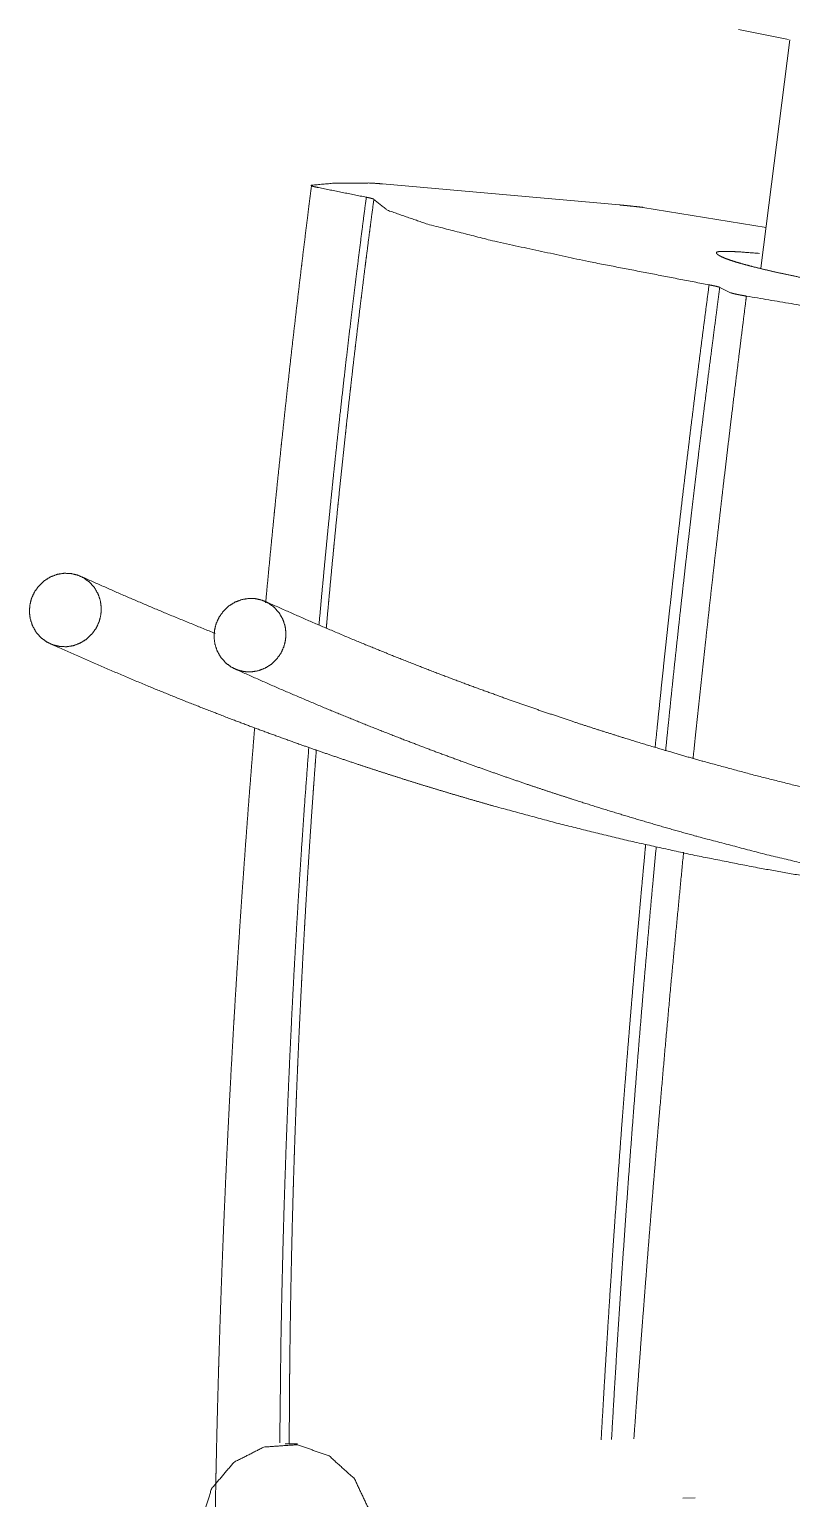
# Paper-space layout 'A3_1' of a CAD drawing. Header units: millimetres. Extents: x 0 to 420, y 0 to 297.
# Drawn here: x 299.14 to 304.29, y 37.63 to 47.56 of the extents above; entities that cross this region are included whole.
import ezdxf

# ---------------------------------------------------------------- set-up
doc = ezdxf.new("R2010")
doc.units = ezdxf.units.MM
doc.layers.add('170', color=7, linetype='Continuous', true_color=0xffffff)

psp = doc.layouts.new('A3_1')

# ---------------------------------------------------------------- linework, layer by layer
at = {"layer": '170', "color": 155, "linetype": 'Continuous', "lineweight": 13}
for p, q in [((304.2688, 47.4951), (303.9304, 47.5628)), ((304.2767, 47.4919), (304.0808, 45.9482)), ((301.5226, 46.5187), (303.1252, 46.3764)), ((304.116, 46.225), (303.2831, 46.3601)), ((300.9483, 38.0042), (300.8651, 38.0029)), ((303.6369, 37.6379), (303.5537, 37.6366))]:
    psp.add_line(p, q, dxfattribs=at)
for points, knots in [([(301.044, 46.5099), (301.0265, 46.3716), (301.0179, 46.3026), (301.0009, 46.1646), (300.9841, 46.0267), (300.9757, 45.9578), (300.9593, 45.8201), (300.9431, 45.6826), (300.9272, 45.5453), (300.9114, 45.4081), (300.896, 45.271), (300.8808, 45.1341), (300.8732, 45.0658), (300.8584, 44.9291), (300.8438, 44.7926), (300.8366, 44.7244), (300.8223, 44.5881), (300.8083, 44.452), (300.7945, 44.316), (300.7877, 44.2481), (300.7743, 44.1124), (300.7677, 44.0446), (300.7546, 43.9091), (300.7418, 43.7737), (300.7336, 43.6864)], [0, 0, 0.049051, 0.073546, 0.122504, 0.171401, 0.195833, 0.244636, 0.293375, 0.342053, 0.390668, 0.43922, 0.487707, 0.51192, 0.560314, 0.608645, 0.632794, 0.68103, 0.729203, 0.777313, 0.801337, 0.849352, 0.873342, 0.921263, 0.96912, 1, 1]), ([(301.044, 46.5099), (301.0409, 46.5089), (301.0405, 46.5077), (301.0412, 46.5069), (301.0426, 46.5061), (301.0446, 46.5052), (301.0473, 46.5042), (301.0507, 46.5031), (301.0547, 46.5019), (301.0593, 46.5007), (301.0645, 46.4994), (301.0768, 46.4966), (301.0915, 46.4936)], [0, 0, 0.055354, 0.07844, 0.096785, 0.1248, 0.163604, 0.213193, 0.274076, 0.346307, 0.428851, 0.522106, 0.739735, 1, 1]), ([(301.4323, 46.5247), (301.1965, 46.5235), (301.0439, 46.5099)], [0, 0, 0.606048, 1, 1]), ([(301.5226, 46.5187), (301.4694, 46.5229), (301.4323, 46.5247)], [0, 0, 0.589619, 1, 1]), ([(301.0941, 43.5358), (301.113, 43.7433), (301.1331, 43.9574), (301.1539, 44.1715), (301.1741, 44.3724), (301.1948, 44.5732), (301.2147, 44.7608), (301.2351, 44.9484), (301.2546, 45.1228), (301.2744, 45.2971), (301.2932, 45.4583), (301.3124, 45.6195), (301.3303, 45.7675), (301.3485, 45.9155), (301.3654, 46.0504), (301.3825, 46.1852), (301.3982, 46.3069), (301.4141, 46.4287)], [0, 0, 0.071587, 0.145482, 0.219377, 0.288732, 0.358088, 0.422907, 0.487726, 0.548012, 0.608297, 0.664052, 0.719806, 0.771032, 0.822259, 0.868957, 0.915656, 0.957826, 1, 1]), ([(301.4652, 46.4142), (301.4492, 46.2936), (301.4414, 46.2336), (301.4335, 46.1736), (301.4182, 46.054), (301.4106, 45.9945), (301.403, 45.935), (301.3882, 45.8166), (301.381, 45.7576), (301.3737, 45.6986), (301.3595, 45.5812), (301.3455, 45.4644), (301.3386, 45.4062), (301.325, 45.2901), (301.3117, 45.1746), (301.3052, 45.117), (301.2923, 45.0022), (301.2797, 44.888), (301.2735, 44.8312), (301.2612, 44.7178), (301.2492, 44.6049), (301.2375, 44.4926), (301.226, 44.3808), (301.2203, 44.325), (301.2092, 44.214), (301.1983, 44.1036), (301.193, 44.0486), (301.1825, 43.9389), (301.1722, 43.8298), (301.1622, 43.7212), (301.1572, 43.667), (301.1475, 43.5592), (301.1435, 43.5141)], [0, 0, 0.041687, 0.062436, 0.083181, 0.124481, 0.145034, 0.165588, 0.206499, 0.226859, 0.247218, 0.287745, 0.328078, 0.34815, 0.388195, 0.428047, 0.447925, 0.48749, 0.526863, 0.546453, 0.585539, 0.624436, 0.66314, 0.701654, 0.720863, 0.759092, 0.797131, 0.816055, 0.85381, 0.891373, 0.928749, 0.94739, 0.984481, 1, 1]), ([(301.4141, 46.4287), (301.4259, 46.4262), (301.4361, 46.424), (301.4449, 46.4219), (301.4521, 46.42), (301.4578, 46.4182), (301.4619, 46.4167), (301.4644, 46.4153), (301.4653, 46.4142)], [0, 0, 0.224039, 0.419494, 0.587206, 0.726826, 0.837713, 0.919703, 0.973089, 1, 1]), ([(301.4652, 46.4142), (301.5567, 46.3406), (301.8291, 46.2461), (302.2823, 46.1305), (302.9163, 45.9939), (303.7312, 45.8363)], [0, 0, 0.04992, 0.172499, 0.371356, 0.647114, 1, 1]), ([(303.2831, 46.3601), (303.2395, 46.365), (303.1985, 46.3693), (303.179, 46.3713), (303.1602, 46.3732), (303.1423, 46.3749), (303.1253, 46.3764)], [0, 0, 0.276634, 0.536469, 0.660234, 0.779244, 0.892589, 1, 1]), ([(303.7805, 46.0545), (303.7812, 46.0561), (303.783, 46.0577), (303.7861, 46.059), (303.7906, 46.0601), (303.8035, 46.0618), (303.8216, 46.0627), (303.8449, 46.0628), (303.8733, 46.0621), (303.907, 46.0606), (303.9457, 46.0584), (304.0713, 46.0488)], [0, 0, 0.006151, 0.014089, 0.025642, 0.04153, 0.085918, 0.147557, 0.226873, 0.323894, 0.438606, 0.57083, 1, 1]), ([(304.7338, 45.8114), (304.6768, 45.822), (304.6217, 45.8325), (304.5681, 45.8428), (304.516, 45.8529), (304.4167, 45.8726), (304.3243, 45.8917), (304.2386, 45.9099), (304.16, 45.9274), (304.0886, 45.9441), (304.0244, 45.96), (303.9676, 45.975), (303.9183, 45.9891), (303.8765, 46.0023), (303.8423, 46.0146), (303.8155, 46.026), (303.7964, 46.0364), (303.7897, 46.0413), (303.7847, 46.0459), (303.7814, 46.0503), (303.7805, 46.0545)], [0, 0, 0.05847, 0.115063, 0.17019, 0.223751, 0.325898, 0.421193, 0.509574, 0.590856, 0.664898, 0.731603, 0.790875, 0.842632, 0.886875, 0.923627, 0.952987, 0.974971, 0.983305, 0.990164, 0.995747, 1, 1]), ([(303.3664, 42.7094), (303.381, 42.8529), (303.3921, 42.9609), (303.4033, 43.0689), (303.4148, 43.1781), (303.4263, 43.2872), (303.4382, 43.3975), (303.4623, 43.6192), (303.4746, 43.7306), (303.4872, 43.8431), (303.4999, 43.9556), (303.5128, 44.0692), (303.5259, 44.1828), (303.5527, 44.4123), (303.5665, 44.5282), (303.5803, 44.644), (303.5945, 44.761), (303.6088, 44.878), (303.6234, 44.9961), (303.6381, 45.1142), (303.6531, 45.2334), (303.6682, 45.3527), (303.6837, 45.473), (303.6993, 45.5934), (303.7152, 45.7149), (303.7312, 45.8363)], [0, 0, 0.045804, 0.080301, 0.114802, 0.149663, 0.184528, 0.219754, 0.290576, 0.326172, 0.36213, 0.398092, 0.434417, 0.470745, 0.544133, 0.581195, 0.618259, 0.655691, 0.693125, 0.730926, 0.768729, 0.8069, 0.845076, 0.883618, 0.922166, 0.961081, 1, 1]), ([(303.8036, 45.8193), (303.7855, 45.6835), (303.776, 45.6113), (303.7566, 45.4626), (303.7467, 45.3861), (303.726, 45.2246), (303.7046, 45.0545), (303.6934, 44.9652), (303.6709, 44.7823), (303.6476, 44.5908), (303.6237, 44.3908), (303.6117, 44.2886), (303.5993, 44.1822), (303.587, 44.0757), (303.5743, 43.965), (303.5618, 43.8542), (303.5489, 43.7392), (303.5361, 43.6242), (303.523, 43.5049), (303.5101, 43.3856), (303.4968, 43.262), (303.4837, 43.1384), (303.4703, 43.0105), (303.4571, 42.8826), (303.4373, 42.6881)], [0, 0, 0.043477, 0.066578, 0.11414, 0.138603, 0.190253, 0.244626, 0.273175, 0.331631, 0.392812, 0.456712, 0.489343, 0.523335, 0.557325, 0.592677, 0.628027, 0.664739, 0.701448, 0.739517, 0.777585, 0.817014, 0.856439, 0.897226, 0.938008, 1, 1]), ([(303.7313, 45.8363), (303.7455, 45.8336), (303.7583, 45.8311), (303.7696, 45.8287), (303.7795, 45.8265), (303.7879, 45.8244), (303.7947, 45.8225), (303.8, 45.8208), (303.8037, 45.8193)], [0, 0, 0.194925, 0.369836, 0.525567, 0.6613, 0.777038, 0.872319, 0.94691, 1, 1]), ([(303.876, 45.7835), (303.8809, 45.7816), (303.8883, 45.7794), (303.893, 45.7781), (303.8983, 45.7768), (303.9041, 45.7755), (303.9107, 45.774), (303.9178, 45.7725), (303.9255, 45.7709), (303.9339, 45.7693), (303.9427, 45.7676), (303.962, 45.7641), (303.9836, 45.7603)], [0, 0, 0.047585, 0.117913, 0.161765, 0.211222, 0.266111, 0.326634, 0.39297, 0.464582, 0.541437, 0.623187, 0.801529, 1, 1]), ([(303.9835, 45.7603), (303.9783, 45.7198), (303.9628, 45.5966), (303.9369, 45.3893), (303.9215, 45.2645), (303.901, 45.0978), (303.8808, 44.9309), (303.8558, 44.7221), (303.8311, 44.5133), (303.8018, 44.2625), (303.773, 44.0118), (303.7399, 43.7191), (303.7075, 43.4265), (303.6712, 43.092), (303.6357, 42.7576), (303.6228, 42.6339)], [0, 0, 0.012972, 0.052405, 0.118802, 0.15874, 0.212134, 0.265525, 0.332349, 0.399165, 0.479385, 0.559592, 0.653168, 0.746726, 0.853612, 0.960473, 1, 1]), ([(303.9835, 45.7603), (304.5882, 45.6586), (305.2358, 45.5548)], [0, 0, 0.483233, 1, 1]), ([(299.6199, 43.6063), (299.6229, 43.6527), (299.6171, 43.6997), (299.6015, 43.7465), (299.5765, 43.7901), (299.5431, 43.8273), (299.504, 43.856), (299.4619, 43.8752), (299.418, 43.8854), (299.3727, 43.8874), (299.3265, 43.8802), (299.2803, 43.8631), (299.237, 43.8364), (299.1998, 43.801), (299.1707, 43.7601), (299.1508, 43.7167), (299.1398, 43.6717)], [0, 0, 0.060252, 0.121724, 0.185715, 0.250888, 0.315671, 0.378593, 0.438571, 0.497128, 0.555908, 0.616475, 0.680324, 0.746323, 0.81287, 0.878002, 0.939925, 1, 1]), ([(300.3923, 43.4808), (300.0684, 43.6127), (299.7742, 43.7379), (299.4808, 43.8679)], [0, 0, 0.353187, 0.675967, 1, 1]), ([(300.8681, 43.4362), (300.8712, 43.4826), (300.8654, 43.5296), (300.8498, 43.5765), (300.8248, 43.6201), (300.7914, 43.6572), (300.7523, 43.686), (300.7102, 43.7051), (300.6662, 43.7154), (300.6209, 43.7173), (300.5748, 43.7101), (300.5286, 43.6931), (300.4853, 43.6663), (300.4481, 43.631), (300.4189, 43.5901), (300.3991, 43.5466), (300.388, 43.5016)], [0, 0, 0.06025, 0.121719, 0.185717, 0.250876, 0.315654, 0.378602, 0.438579, 0.497136, 0.555889, 0.616455, 0.680329, 0.746305, 0.812871, 0.878003, 0.939925, 1, 1]), ([(307.7386, 41.9274), (306.852, 42.0037), (306.3902, 42.0598), (305.9299, 42.1269), (305.5405, 42.1925), (305.1522, 42.266), (304.7707, 42.3462), (304.3904, 42.4341), (304.0443, 42.521), (303.6991, 42.6143), (303.5815, 42.6476), (303.464, 42.6816), (303.3153, 42.7258), (303.1668, 42.7712), (302.9859, 42.8282), (302.8053, 42.8869), (302.5925, 42.9585), (302.38, 43.0326), (302.1356, 43.121), (301.8917, 43.2127), (301.6161, 43.3205), (301.3411, 43.4325), (301.0347, 43.5626), (300.7291, 43.6978)], [0, 0, 0.122415, 0.186407, 0.250398, 0.304719, 0.359083, 0.412701, 0.466406, 0.515492, 0.564682, 0.581495, 0.598325, 0.619663, 0.641024, 0.667112, 0.69324, 0.724126, 0.755074, 0.790829, 0.826675, 0.867387, 0.908234, 0.954025, 1, 1]), ([(299.1398, 43.6717), (299.1367, 43.6256), (299.1426, 43.5787), (299.1581, 43.5317), (299.1831, 43.4879), (299.2165, 43.4507), (299.2556, 43.422), (299.2977, 43.4028), (299.3417, 43.3926), (299.3869, 43.3906), (299.4331, 43.3978), (299.4793, 43.4149), (299.5226, 43.4416), (299.5598, 43.4767), (299.5889, 43.5175), (299.6087, 43.561), (299.6199, 43.6063)], [0, 0, 0.059881, 0.121214, 0.185415, 0.250811, 0.315622, 0.37853, 0.438499, 0.497061, 0.555816, 0.616386, 0.680281, 0.746226, 0.812556, 0.877498, 0.939554, 1, 1]), ([(300.388, 43.5016), (300.385, 43.4556), (300.3909, 43.4086), (300.4064, 43.3616), (300.4314, 43.3178), (300.4648, 43.2806), (300.5039, 43.2519), (300.546, 43.2327), (300.59, 43.2225), (300.6352, 43.2205), (300.6814, 43.2277), (300.7276, 43.2448), (300.7709, 43.2715), (300.808, 43.3067), (300.8372, 43.3474), (300.857, 43.391), (300.8681, 43.4362)], [0, 0, 0.059879, 0.121212, 0.185404, 0.250803, 0.315627, 0.378537, 0.438506, 0.497068, 0.555823, 0.616393, 0.680287, 0.746231, 0.812564, 0.8775, 0.939548, 1, 1]), ([(299.279, 43.41), (299.6064, 43.2653), (299.9348, 43.1264), (300.217, 43.012), (300.4999, 42.902), (300.7362, 42.8135), (300.973, 42.7281), (301.1628, 42.6619), (301.3529, 42.5976), (301.5071, 42.5469), (301.6615, 42.4975), (301.8158, 42.4495), (301.9703, 42.4027), (302.1275, 42.3564), (302.2849, 42.3114), (302.7285, 42.1919), (303.1735, 42.0828), (303.6218, 41.9835), (304.0716, 41.8946), (304.4544, 41.8273), (304.8382, 41.7675), (305.2173, 41.7159), (305.5974, 41.6716), (305.9451, 41.6375), (306.2935, 41.6094), (306.4125, 41.6012), (306.5316, 41.5937), (306.6823, 41.5853), (306.833, 41.578), (307.0169, 41.5706), (307.2009, 41.5648), (307.4182, 41.5601), (307.6357, 41.5578), (307.677, 41.5576)], [0, 0, 0.041319, 0.082467, 0.117611, 0.152644, 0.181762, 0.210814, 0.234014, 0.257178, 0.275908, 0.294614, 0.313271, 0.331907, 0.350819, 0.36971, 0.422725, 0.475616, 0.528607, 0.58152, 0.626376, 0.671207, 0.715366, 0.759533, 0.799849, 0.84019, 0.853958, 0.867724, 0.885145, 0.902562, 0.923802, 0.945049, 0.970133, 0.995238, 1, 1]), ([(300.5273, 43.2399), (300.8283, 43.1067), (301.1301, 42.9784), (301.3952, 42.87), (301.6609, 42.7655), (301.8895, 42.6787), (302.1185, 42.5948), (302.3102, 42.5268), (302.5022, 42.4608), (302.6567, 42.4092), (302.8114, 42.3588), (302.9503, 42.3147), (303.0895, 42.2716), (303.2307, 42.229), (303.3721, 42.1874), (303.5157, 42.1463), (303.6594, 42.1062), (304.1218, 41.9851), (304.5859, 41.875), (305.0533, 41.7758), (305.5224, 41.6879), (305.9216, 41.6221), (306.322, 41.5644), (306.7175, 41.5156), (307.1141, 41.4747), (307.6797, 41.4301)], [0, 0, 0.044381, 0.088588, 0.127193, 0.165678, 0.198641, 0.231524, 0.258942, 0.286311, 0.308269, 0.330198, 0.349852, 0.36949, 0.389382, 0.409253, 0.429383, 0.449492, 0.513932, 0.578223, 0.642644, 0.706977, 0.761524, 0.816053, 0.869772, 0.923516, 1, 1]), ([(300.6591, 42.8383), (300.653, 42.7638), (300.6422, 42.6299), (300.6368, 42.5629), (300.6263, 42.4292), (300.616, 42.2956), (300.606, 42.1622), (300.6011, 42.0956), (300.5914, 41.9624), (300.5819, 41.8294), (300.5772, 41.763), (300.5681, 41.6302), (300.5592, 41.4977), (300.5505, 41.3652), (300.5463, 41.2991), (300.5379, 41.1669), (300.5298, 41.035), (300.5219, 40.9031), (300.518, 40.8372), (300.5105, 40.7057), (300.5068, 40.64), (300.4995, 40.5086), (300.4925, 40.3775), (300.4857, 40.2465), (300.4824, 40.181), (300.476, 40.0503), (300.4697, 39.9198), (300.4637, 39.7894), (300.4608, 39.7243), (300.4551, 39.5941), (300.4523, 39.5291), (300.4469, 39.3992), (300.4418, 39.2695), (300.4393, 39.2048), (300.4344, 39.0753), (300.4298, 38.9461), (300.4254, 38.817), (300.4212, 38.6881), (300.4173, 38.5593), (300.4153, 38.495), (300.4135, 38.4308), (300.41, 38.3024), (300.4083, 38.2382), (300.405, 38.1101), (300.402, 37.9822), (300.3992, 37.8544), (300.3979, 37.7906), (300.3954, 37.6631), (300.3931, 37.5358), (300.3911, 37.4087), (300.3892, 37.2817), (300.3884, 37.2183), (300.3868, 37.0916), (300.3855, 36.9651), (300.3844, 36.8388), (300.3835, 36.7126), (300.3828, 36.5867), (300.3822, 36.4135), (300.3819, 36.2403), (300.382, 36.0901), (300.3824, 35.9398), (300.3829, 35.8125), (300.3837, 35.6852), (300.3844, 35.5809), (300.3853, 35.4765), (300.3869, 35.3136), (300.3883, 35.1966), (300.3895, 35.1016), (300.3909, 35.0068), (300.3923, 34.9122), (300.393, 34.865), (300.3946, 34.7706), (300.3955, 34.7235), (300.3972, 34.6294), (300.3991, 34.5355), (300.401, 34.4418), (300.4031, 34.3482), (300.4053, 34.2549), (300.4076, 34.1617), (300.41, 34.0688), (300.4125, 33.976), (300.4151, 33.8834), (300.4178, 33.791), (300.4206, 33.6987), (300.4236, 33.6067), (300.4266, 33.5149), (300.4297, 33.4232), (300.433, 33.3318), (300.4346, 33.2861), (300.438, 33.195), (300.4416, 33.104), (300.4434, 33.0586), (300.447, 32.9679), (300.4489, 32.9227), (300.4528, 32.8323), (300.4567, 32.7421), (300.4587, 32.6971), (300.4628, 32.6072), (300.4671, 32.5175), (300.4793, 32.2702), (300.4926, 32.023), (300.5063, 31.7827), (300.5209, 31.5426), (300.536, 31.3092), (300.552, 31.0761), (300.5683, 30.8497), (300.5855, 30.6235), (300.603, 30.4042), (300.6213, 30.185), (300.6399, 29.9726), (300.6592, 29.7604), (300.6787, 29.555), (300.699, 29.3497), (300.7193, 29.1513), (300.7403, 28.953), (300.7613, 28.7615), (300.783, 28.5702), (300.8046, 28.3856), (300.8268, 28.2012), (300.8489, 28.0236), (300.8716, 27.8461), (300.894, 27.6753), (300.917, 27.5047), (300.9397, 27.3409), (300.9628, 27.1772), (300.9856, 27.0202), (301.0089, 26.8633), (301.0317, 26.7132), (301.0549, 26.5632), (301.0776, 26.4198), (301.1007, 26.2766), (301.1232, 26.14), (301.1461, 26.0036), (301.1682, 25.8738), (301.1907, 25.7441), (301.2124, 25.621), (301.2345, 25.4981), (301.2557, 25.3817), (301.2772, 25.2654), (301.2978, 25.1557), (301.3187, 25.0461), (301.3385, 24.943), (301.3587, 24.84), (301.3777, 24.7435), (301.3971, 24.6471), (301.4153, 24.5572), (301.4337, 24.4674)], [0, 0, 0.004053, 0.01134, 0.014981, 0.022253, 0.029515, 0.036768, 0.040389, 0.047628, 0.054856, 0.058467, 0.065681, 0.072884, 0.080078, 0.083671, 0.09085, 0.098019, 0.105179, 0.108756, 0.115901, 0.119469, 0.126599, 0.133719, 0.14083, 0.144383, 0.151479, 0.158565, 0.165641, 0.169174, 0.176236, 0.179764, 0.186811, 0.193848, 0.197361, 0.204383, 0.211395, 0.218397, 0.22539, 0.232372, 0.235861, 0.239345, 0.246308, 0.249787, 0.256734, 0.263672, 0.2706, 0.274059, 0.280973, 0.287876, 0.294769, 0.301653, 0.305092, 0.31196, 0.318819, 0.325667, 0.332506, 0.339334, 0.348722, 0.358111, 0.366256, 0.3744, 0.381302, 0.388204, 0.393862, 0.39952, 0.40835, 0.414693, 0.419843, 0.424984, 0.430115, 0.432676, 0.437792, 0.440347, 0.445449, 0.45054, 0.455622, 0.460694, 0.465756, 0.470808, 0.47585, 0.480882, 0.485904, 0.490916, 0.495917, 0.500909, 0.50589, 0.510862, 0.515823, 0.518298, 0.523244, 0.528179, 0.530644, 0.535564, 0.538019, 0.542923, 0.547816, 0.550261, 0.555139, 0.560006, 0.573428, 0.586847, 0.599896, 0.612941, 0.625616, 0.638287, 0.650589, 0.662887, 0.674816, 0.686741, 0.698298, 0.709851, 0.721036, 0.732217, 0.743032, 0.753841, 0.764286, 0.774725, 0.784799, 0.794868, 0.804573, 0.814272, 0.823608, 0.83294, 0.841907, 0.850871, 0.859471, 0.868067, 0.876301, 0.884531, 0.892399, 0.900263, 0.907767, 0.915266, 0.922405, 0.92954, 0.936316, 0.943089, 0.949502, 0.955912, 0.961964, 0.968014, 0.973705, 0.979394, 0.984726, 0.990056, 0.995028, 1, 1]), ([(300.8292, 38.0099), (300.8369, 38.6875), (300.8433, 39.022), (300.8514, 39.3564), (300.8607, 39.6774), (300.8716, 39.9985), (300.8835, 40.3061), (300.8968, 40.6137), (300.9109, 40.908), (300.9263, 41.2022), (300.9422, 41.4831), (300.9593, 41.7639), (300.9766, 42.0314), (300.995, 42.2988), (301.0252, 42.707)], [0, 0, 0.14411, 0.215249, 0.28639, 0.354701, 0.423012, 0.488495, 0.553977, 0.616633, 0.679289, 0.739119, 0.798948, 0.855956, 0.912962, 1, 1]), ([(301.0759, 42.6893), (301.0702, 42.613), (301.0664, 42.5617), (301.0589, 42.4595), (301.0553, 42.4086), (301.0482, 42.3072), (301.0412, 42.2063), (301.0345, 42.1059), (301.0279, 42.0061), (301.0247, 41.9565), (301.0184, 41.8575), (301.0154, 41.8081), (301.0093, 41.7099), (301.0035, 41.6122), (300.9979, 41.5151), (300.9951, 41.4668), (300.9898, 41.3704), (300.9846, 41.2746), (300.9795, 41.1793), (300.9771, 41.1318), (300.9723, 41.0373), (300.9677, 40.9434), (300.9632, 40.85), (300.9589, 40.7571), (300.9548, 40.6647), (300.9508, 40.5729), (300.9489, 40.5273), (300.9452, 40.4363), (300.9416, 40.3458), (300.9398, 40.3007), (300.9365, 40.211), (300.9348, 40.1664), (300.9317, 40.0775), (300.9287, 39.9892), (300.9272, 39.9451), (300.9244, 39.8576), (300.9217, 39.7705), (300.9205, 39.7273), (300.918, 39.6411), (300.9157, 39.5554), (300.9134, 39.4702), (300.9114, 39.3856), (300.9094, 39.3015), (300.9076, 39.2179), (300.9059, 39.1349), (300.9043, 39.0524), (300.9028, 38.9704), (300.9014, 38.889), (300.9002, 38.8081), (300.899, 38.7277), (300.898, 38.6479), (300.8971, 38.5686), (300.8962, 38.4898), (300.8959, 38.4506), (300.8952, 38.3726), (300.8949, 38.3339), (300.8944, 38.2567), (300.894, 38.1801), (300.8936, 38.104), (300.8934, 38.0032)], [0, 0, 0.016323, 0.027275, 0.049122, 0.060016, 0.081688, 0.103244, 0.124685, 0.146008, 0.156612, 0.177762, 0.188307, 0.209284, 0.230144, 0.250889, 0.261204, 0.281775, 0.302231, 0.322572, 0.332714, 0.352881, 0.372934, 0.392872, 0.412694, 0.432401, 0.451994, 0.461733, 0.481153, 0.500459, 0.510083, 0.529216, 0.538726, 0.557687, 0.576535, 0.585929, 0.604605, 0.623166, 0.632389, 0.650779, 0.669054, 0.687215, 0.705262, 0.723195, 0.741013, 0.758718, 0.776309, 0.793785, 0.811148, 0.828397, 0.845532, 0.862553, 0.879461, 0.896254, 0.904622, 0.921246, 0.9295, 0.945953, 0.962292, 0.978517, 1, 1]), ([(303.0016, 38.032), (303.0095, 38.1717), (303.0188, 38.3325), (303.0285, 38.4955), (303.0386, 38.6606), (303.0438, 38.7443), (303.0545, 38.9128), (303.0655, 39.0834), (303.077, 39.2563), (303.0889, 39.4314), (303.095, 39.5195), (303.1076, 39.6978), (303.1141, 39.7881), (303.1274, 39.9698), (303.1411, 40.1537), (303.1554, 40.3398), (303.1701, 40.5281), (303.1777, 40.6229), (303.1854, 40.7187), (303.2012, 40.9114), (303.2093, 41.0083), (303.226, 41.2044), (303.2345, 41.3035), (303.2521, 41.5029), (303.261, 41.6032), (303.2702, 41.7045), (303.2794, 41.8059), (303.2984, 42.0108), (303.3025, 42.0536)], [0, 0, 0.034693, 0.074625, 0.115106, 0.156136, 0.176924, 0.218779, 0.261185, 0.304142, 0.347651, 0.369545, 0.413884, 0.436328, 0.481497, 0.527221, 0.573501, 0.620337, 0.643896, 0.66773, 0.715681, 0.739798, 0.788587, 0.813259, 0.862889, 0.887845, 0.913079, 0.938317, 0.98935, 1, 1]), ([(303.3739, 42.0388), (303.3492, 41.7737), (303.3356, 41.6244), (303.3222, 41.475), (303.3087, 41.3214), (303.2954, 41.1678), (303.2819, 41.0099), (303.2687, 40.852), (303.2554, 40.6899), (303.2423, 40.5277), (303.2292, 40.3613), (303.2163, 40.1949), (303.2034, 40.0242), (303.1907, 39.8535), (303.1779, 39.6785), (303.1655, 39.5036), (303.153, 39.3244), (303.1408, 39.1452), (303.1287, 38.9618), (303.1168, 38.7784), (303.1049, 38.5908), (303.0934, 38.4032), (303.0715, 38.033)], [0, 0, 0.066288, 0.103612, 0.14093, 0.179315, 0.217693, 0.257136, 0.296573, 0.337075, 0.377569, 0.419127, 0.460675, 0.503287, 0.545889, 0.589553, 0.633204, 0.677916, 0.722615, 0.768372, 0.814114, 0.860913, 0.907695, 1, 1]), ([(303.5586, 42.0016), (303.4787, 41.1699), (303.4369, 40.7108), (303.3966, 40.2517), (303.3749, 39.9966), (303.3536, 39.7415), (303.3334, 39.4938), (303.3136, 39.2461), (303.2948, 39.0057), (303.2763, 38.7653), (303.2588, 38.5322), (303.2417, 38.2991), (303.2228, 38.0366)], [0, 0, 0.209965, 0.325833, 0.441648, 0.50598, 0.570291, 0.632756, 0.695201, 0.755804, 0.816386, 0.875131, 0.933856, 1, 1]), ([(300.7974, 36.8077), (300.5822, 36.8839), (300.412, 37.0377), (300.3124, 37.2477), (300.2967, 37.4809), (300.3693, 37.7019), (300.5186, 37.8788), (300.7221, 37.9823), (300.9484, 37.9979)], [0, 0, 0.123869, 0.248324, 0.374419, 0.501252, 0.627437, 0.753029, 0.876906, 1, 1]), ([(300.9484, 37.9979), (301.1636, 37.9217), (301.3338, 37.7679), (301.4334, 37.5579), (301.4491, 37.3247), (301.3765, 37.1037), (301.2272, 36.9268), (301.0237, 36.8232), (300.7974, 36.8077)], [0, 0, 0.123867, 0.248329, 0.374419, 0.501251, 0.627431, 0.753022, 0.876907, 1, 1])]:
    psp.add_open_spline(points, degree=1, knots=knots, dxfattribs=at)
for points in [[(301.0914, 46.4936), (301.4141, 46.4287)], [(303.8036, 45.8193), (303.8759, 45.7835)]]:
    psp.add_open_spline(points, degree=1, dxfattribs=at)

doc.saveas('drawing.dxf')
